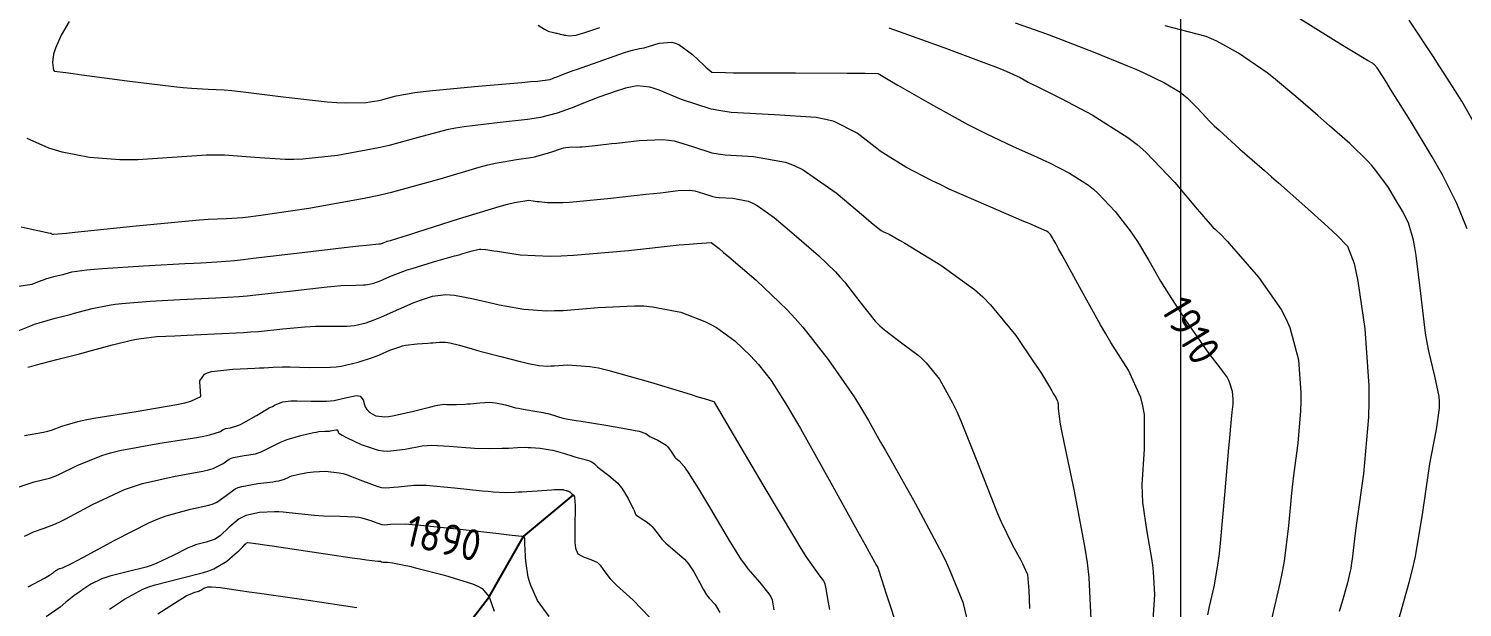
# Model space of a CAD drawing. Header units: millimetres. Extents: x 837475 to 838477, y 1189012 to 1191015.
# Drawn here: x 838137.1 to 838310.6, y 1189315.1 to 1189385.2 of the extents above; entities that cross this region are included whole.
import ezdxf

# ---------------------------------------------------------------- set-up
doc = ezdxf.new("R2010")
doc.units = ezdxf.units.MM
doc.header["$LTSCALE"] = 0.3
doc.layers.add('COORD', color=253, linetype='Continuous', lineweight=20)
doc.layers.add('DRENAJE', color=5, linetype='Continuous', lineweight=25)
doc.layers.add('COTAS 10', color=7, linetype='Continuous', lineweight=9, true_color=0x6e3e2d)
doc.layers.add('COTAS INT', color=7, linetype='Continuous', lineweight=5, true_color=0x9fa19f)
doc.styles.get("Standard").update_dxf_attribs({"font": 'isocp2.shx', "bigfont": '@extfont2.shx'})

msp = doc.modelspace()

# ---------------------------------------------------------------- linework, layer by layer
at = {"layer": 'COORD'}
msp.add_line((838276.51, 1189013.87), (838276.51, 1191013.87), dxfattribs=at)
at = {"layer": 'COTAS 10'}
for points in [[(838142.03, 1189386.03), (838141.05, 1189384.37), (838140.38, 1189382.78), (838140.25, 1189382.41), (838140.15, 1189382.07), (838140.02, 1189381.07), (838140.08, 1189380.43), (838140.1, 1189380.3), (838140.13, 1189380.2), (838140.23, 1189380.02), (838141.65, 1189379.83), (838142.51, 1189379.72), (838143.57, 1189379.58), (838149.05, 1189378.86), (838154.69, 1189378.17), (838155.84, 1189378.04), (838156.82, 1189377.95), (838158.87, 1189377.85), (838160.8, 1189377.76), (838161.7, 1189377.68), (838162.77, 1189377.56), (838167.94, 1189376.92), (838173.26, 1189376.32), (838174.41, 1189376.22), (838175.43, 1189376.16), (838177.94, 1189376.2), (838179.48, 1189376.48), (838179.88, 1189376.56), (838180.27, 1189376.66), (838181.58, 1189377.02), (838183.86, 1189377.43), (838184.86, 1189377.56), (838186.01, 1189377.69), (838191.5, 1189378.2), (838196.81, 1189378.65), (838197.84, 1189378.74), (838198.7, 1189378.82), (838200.21, 1189379.02), (838200.61, 1189379.17), (838200.77, 1189379.23), (838200.94, 1189379.29), (838201.71, 1189379.59), (838203.02, 1189380.08), (838203.53, 1189380.26), (838204.11, 1189380.47), (838206.72, 1189381.4), (838209.23, 1189382.26), (838209.74, 1189382.43), (838210.17, 1189382.56), (838211.04, 1189382.76), (838211.61, 1189382.85), (838211.85, 1189382.92), (838212.12, 1189383), (838213.4, 1189383.41), (838214.93, 1189383.52), (838215.37, 1189383.4), (838215.81, 1189383.22), (838217.44, 1189382.04), (838218.81, 1189380.75), (838219.08, 1189380.49), (838219.31, 1189380.28), (838219.78, 1189379.9), (838221.44, 1189379.84), (838222.42, 1189379.82), (838223.63, 1189379.81), (838229.9, 1189379.8), (838236.15, 1189379.78), (838237.35, 1189379.78), (838238.32, 1189379.77), (838239.9, 1189379.71), (838240.92, 1189379.11), (838241.54, 1189378.75), (838242.3, 1189378.32), (838246.24, 1189376.06), (838250.75, 1189373.56), (838251.87, 1189372.98), (838252.92, 1189372.45), (838256.24, 1189370.89), (838259.08, 1189369.64), (838259.82, 1189369.3), (838260.55, 1189368.95), (838263.04, 1189367.69), (838265.34, 1189366.21), (838265.95, 1189365.73), (838266.54, 1189365.2), (838268.59, 1189363.04), (838270.4, 1189360.68), (838270.85, 1189360.04), (838271.28, 1189359.4), (838272.65, 1189357.1), (838272.97, 1189356.54), (838274.08, 1189354.62), (838274.54, 1189353.85), (838275.04, 1189353.06), (838277.1, 1189349.89), (838279.13, 1189346.94), (838279.6, 1189346.28), (838280.03, 1189345.68), (838281.29, 1189344.07), (838282.12, 1189342.93), (838282.29, 1189342.62), (838282.43, 1189342.32), (838282.73, 1189341.28), (838282.8, 1189340.28), (838282.8, 1189340), (838282.8, 1189339.73), (838282.71, 1189338.74), (838282.49, 1189336.6), (838282.4, 1189335.6), (838282.3, 1189334.43), (838281.83, 1189328.74), (838281.3, 1189322.9), (838281.16, 1189321.64), (838281.02, 1189320.54), (838280.56, 1189317.83), (838279.97, 1189315.26), (838279.75, 1189314.24)], [(838312.4, 1189373.13), (838310.52, 1189376.39), (838308.47, 1189379.61), (838307.8, 1189380.65), (838307.08, 1189381.74), (838304.14, 1189386.2)], [(838137.02, 1189344.19), (838137.52, 1189344.34), (838138.07, 1189344.5), (838140.53, 1189345.14), (838143.27, 1189345.82), (838144.01, 1189346.01), (838144.73, 1189346.2), (838147.26, 1189346.89), (838149.58, 1189347.46), (838150.18, 1189347.58), (838150.75, 1189347.68), (838152.66, 1189347.9), (838154.81, 1189348.01), (838155.54, 1189348.04), (838156.32, 1189348.08), (838159.62, 1189348.22), (838163.12, 1189348.4), (838164.03, 1189348.46), (838164.92, 1189348.53), (838167.9, 1189348.83), (838170.53, 1189349.08), (838171.19, 1189349.12), (838171.83, 1189349.15), (838173.89, 1189349.15), (838175.66, 1189349.17), (838176.11, 1189349.21), (838176.54, 1189349.26), (838177.95, 1189349.58), (838179.34, 1189350.08), (838179.76, 1189350.25), (838180.2, 1189350.44), (838181.92, 1189351.21), (838183.66, 1189351.98), (838184.11, 1189352.16), (838184.54, 1189352.32), (838186.01, 1189352.8), (838187.6, 1189352.99), (838188.12, 1189352.97), (838188.67, 1189352.92), (838190.94, 1189352.48), (838193.4, 1189351.89), (838194.07, 1189351.75), (838194.73, 1189351.61), (838197.06, 1189351.21), (838199.84, 1189351.03), (838200.77, 1189351.04), (838201.78, 1189351.07), (838206.03, 1189351.42), (838210.44, 1189351.64), (838211.55, 1189351.6), (838212.61, 1189351.51), (838216.03, 1189350.84), (838218.93, 1189349.73), (838219.65, 1189349.36), (838220.34, 1189348.98), (838222.57, 1189347.38), (838224.47, 1189345.57), (838224.95, 1189345.06), (838225.42, 1189344.53), (838226.96, 1189342.57), (838228.94, 1189339.45), (838229.68, 1189338.19), (838230.5, 1189336.76), (838234.19, 1189330.2), (838237.62, 1189323.99), (838238.28, 1189322.79), (838238.82, 1189321.82), (838239.72, 1189320.2), (838239.8, 1189320.07), (838239.82, 1189320.04), (838239.83, 1189320.02), (838239.86, 1189319.98), (838239.87, 1189319.97), (838239.87, 1189319.96), (838239.87, 1189319.96), (838239.87, 1189319.95), (838239.88, 1189319.9), (838239.89, 1189319.88), (838239.9, 1189319.85), (838239.94, 1189319.7), (838240.34, 1189318.42), (838240.59, 1189317.68), (838240.88, 1189316.78), (838242.4, 1189312.13)], [(838200.09, 1189314.05), (838198.71, 1189315.96), (838197.87, 1189317.78), (838197.71, 1189318.29), (838197.56, 1189318.81), (838197.27, 1189320.71), (838197.25, 1189321.19), (838197.19, 1189322.3), (838197.17, 1189322.62), (838197.16, 1189322.89), (838197.15, 1189323.45), (838197.14, 1189323.62), (838197.13, 1189323.66), (838197.11, 1189323.68), (838197.01, 1189323.72), (838196.89, 1189323.71), (838196.87, 1189323.71), (838196.84, 1189323.71), (838196.78, 1189323.71), (838195.61, 1189323.84), (838194.89, 1189323.92), (838194, 1189324.02), (838189.33, 1189324.56), (838184.53, 1189325.06), (838183.54, 1189325.14), (838182.71, 1189325.2), (838180.97, 1189325.17), (838180.16, 1189325.1), (838179.91, 1189325.14), (838179.66, 1189325.19), (838178.75, 1189325.52), (838178.69, 1189325.55), (838177.47, 1189325.94), (838177.06, 1189326.01), (838176.62, 1189326.07), (838174.8, 1189326.15), (838172.8, 1189326.18), (838172.25, 1189326.21), (838171.71, 1189326.25), (838169.79, 1189326.47), (838167.91, 1189326.67), (838167.39, 1189326.69), (838166.88, 1189326.7), (838165.06, 1189326.62), (838163.4, 1189326.25), (838162.99, 1189326.07), (838162.6, 1189325.86), (838161.38, 1189324.83), (838160.29, 1189323.8), (838159.99, 1189323.59), (838159.69, 1189323.41), (838158.59, 1189323.03), (838157.31, 1189322.69), (838156.89, 1189322.52), (838156.44, 1189322.33), (838154.62, 1189321.41), (838152.55, 1189320.44), (838151.95, 1189320.21), (838151.34, 1189320), (838149.05, 1189319.42), (838146.94, 1189318.92), (838146.45, 1189318.76), (838145.99, 1189318.6), (838144.67, 1189317.94), (838143.7, 1189317.29), (838143.47, 1189317.13), (838143.25, 1189316.98), (838142.59, 1189316.52), (838142, 1189316.07), (838141.82, 1189315.93), (838141.64, 1189315.78), (838140.94, 1189315.17), (838139.27, 1189313.99)]]:
    msp.add_lwpolyline(points, dxfattribs=at)
at = {"layer": 'COTAS INT'}
for points in [[(838256.49, 1189385.85), (838259.61, 1189384.76), (838260.61, 1189384.4), (838261.66, 1189384), (838265.94, 1189382.34), (838270.09, 1189380.65), (838271.07, 1189380.24), (838271.96, 1189379.84), (838274.54, 1189378.6), (838276.43, 1189377.45), (838276.88, 1189377.12), (838277.31, 1189376.78), (838278.6, 1189375.49), (838280.05, 1189373.92), (838280.57, 1189373.41), (838281.15, 1189372.86), (838283.68, 1189370.57), (838286.64, 1189367.98), (838287.48, 1189367.24), (838288.34, 1189366.49), (838291.54, 1189363.68), (838294.32, 1189361.19), (838294.92, 1189360.63), (838295.44, 1189360.14), (838296.71, 1189358.85), (838297.5, 1189356.76), (838297.72, 1189355.77), (838297.95, 1189354.6), (838298.78, 1189348.85), (838299.28, 1189341.94), (838299.29, 1189340.04), (838299.25, 1189338.14), (838298.64, 1189331.3), (838297.84, 1189325.62), (838297.68, 1189324.45), (838297.55, 1189323.45), (838297.29, 1189321.3), (838297.15, 1189320.19), (838297.09, 1189319.85), (838297.02, 1189319.5), (838296.7, 1189318.1), (838296, 1189315.67), (838295.69, 1189314.65)], [(838311.19, 1189360.92), (838309.93, 1189364.02), (838308.17, 1189367.46), (838307.58, 1189368.52), (838306.94, 1189369.63), (838304.31, 1189374.02), (838301.91, 1189377.85), (838301.44, 1189378.61), (838301.04, 1189379.24), (838300.29, 1189380.43), (838299.97, 1189380.77), (838299.85, 1189380.87), (838299.72, 1189380.97), (838299.11, 1189381.32), (838297.16, 1189382.48), (838296.17, 1189383.09), (838294.99, 1189383.82), (838289.11, 1189387.49)], [(838198.79, 1189385.57), (838199.55, 1189385.09), (838199.91, 1189384.9), (838200, 1189384.86), (838200.1, 1189384.82), (838200.45, 1189384.72), (838200.81, 1189384.64), (838200.92, 1189384.62), (838201.03, 1189384.6), (838201.44, 1189384.5), (838201.86, 1189384.41), (838201.98, 1189384.38), (838202.1, 1189384.35), (838202.53, 1189384.27), (838203.36, 1189384.37), (838203.73, 1189384.47), (838204.17, 1189384.59), (838206.23, 1189385.28)], [(838241.2, 1189385.25), (838242.44, 1189384.82), (838247.87, 1189382.88), (838253.03, 1189380.95), (838254.11, 1189380.53), (838255.03, 1189380.16), (838257.09, 1189379.23), (838258.07, 1189378.69), (838258.31, 1189378.56), (838258.53, 1189378.45), (838259.22, 1189378.12), (838260.6, 1189377.44), (838261.26, 1189377.1), (838262.04, 1189376.7), (838265.82, 1189374.72), (838270.13, 1189372), (838271.23, 1189371.14), (838272.29, 1189370.23), (838275.82, 1189366.56), (838278.51, 1189363.3), (838279.05, 1189362.66), (838279.51, 1189362.13), (838280.39, 1189361.13), (838280.71, 1189360.85), (838280.8, 1189360.78), (838280.89, 1189360.7), (838281.24, 1189360.39), (838282.17, 1189359.39), (838282.63, 1189358.86), (838283.18, 1189358.23), (838285.91, 1189355.07), (838288.66, 1189351.18), (838289.23, 1189350.1), (838289.72, 1189349.01), (838290.76, 1189345.07), (838291.04, 1189341.11), (838291.05, 1189340.02), (838291.02, 1189338.93), (838290.67, 1189335.02), (838290.16, 1189331.11), (838290.04, 1189330.03), (838289.92, 1189328.94), (838289.56, 1189325.02), (838289.01, 1189320.74), (838288.78, 1189319.43), (838288.52, 1189318.06), (838287.26, 1189312.68)], [(838302.48, 1189312.26), (838304.17, 1189318.16), (838304.56, 1189319.73), (838304.9, 1189321.28), (838305.81, 1189326.67), (838306.48, 1189331.38), (838306.66, 1189332.5), (838306.84, 1189333.54), (838307.48, 1189336.67), (838307.84, 1189339.25), (838307.83, 1189339.95), (838307.79, 1189340.65), (838307.27, 1189343.12), (838306.52, 1189346.14), (838306.33, 1189347.18), (838306.14, 1189348.31), (838305.55, 1189353.12), (838304.99, 1189357.71), (838304.83, 1189358.69), (838304.67, 1189359.55), (838304.07, 1189361.65), (838303.33, 1189363.09), (838303.08, 1189363.54), (838302.8, 1189364.02), (838301.65, 1189365.94), (838300.14, 1189368.01), (838299.65, 1189368.59), (838299.13, 1189369.16), (838296.96, 1189371.25), (838294.52, 1189373.4), (838293.82, 1189374.02), (838293.1, 1189374.64), (838290.45, 1189376.96), (838287.72, 1189379.21), (838286.97, 1189379.79), (838286.21, 1189380.34), (838283.49, 1189382.19), (838280.89, 1189383.62), (838280.22, 1189383.93), (838279.58, 1189384.19), (838277.41, 1189384.78), (838274.64, 1189385.48)], [(838273.18, 1189313.58), (838273.39, 1189316.69), (838273.24, 1189319.43), (838273.15, 1189320.24), (838273.03, 1189321.07), (838272.44, 1189324.26), (838271.93, 1189327.82), (838271.88, 1189328.89), (838271.86, 1189329.99), (838272.12, 1189334.26), (838272.12, 1189338.46), (838271.95, 1189339.52), (838271.7, 1189340.53), (838270.19, 1189343.82), (838268.07, 1189347.17), (838267.44, 1189348.22), (838266.79, 1189349.34), (838264.3, 1189353.82), (838262.16, 1189357.75), (838261.74, 1189358.52), (838261.39, 1189359.15), (838260.74, 1189360.26), (838260.57, 1189360.45), (838260.52, 1189360.5), (838260.46, 1189360.54), (838260.26, 1189360.67), (838259.07, 1189361.19), (838258.38, 1189361.49), (838257.55, 1189361.84), (838253.26, 1189363.67), (838248.52, 1189365.75), (838247.4, 1189366.28), (838246.35, 1189366.78), (838243.26, 1189368.39), (838240.81, 1189369.91), (838240.16, 1189370.35), (838239.53, 1189370.8), (838237.37, 1189372.5), (838234.58, 1189373.91), (838233.56, 1189374.18), (838232.42, 1189374.4), (838227.37, 1189374.74), (838222.13, 1189375.02), (838220.87, 1189375.2), (838219.69, 1189375.42), (838216.11, 1189376.58), (838213.43, 1189377.72), (838212.82, 1189377.92), (838212.27, 1189378.08), (838210.75, 1189378.25), (838209.34, 1189377.95), (838208.86, 1189377.81), (838208.34, 1189377.65), (838206.13, 1189376.85), (838203.85, 1189375.97), (838203.29, 1189375.75), (838202.75, 1189375.55), (838201.06, 1189374.92), (838199.04, 1189374.4), (838198.3, 1189374.27), (838197.47, 1189374.15), (838193.82, 1189373.77), (838189.82, 1189373.29), (838188.77, 1189373.11), (838187.74, 1189372.91), (838184.25, 1189372), (838180.73, 1189371.03), (838179.68, 1189370.79), (838178.61, 1189370.56), (838174.48, 1189369.82), (838170.32, 1189369.37), (838169.22, 1189369.32), (838168.15, 1189369.31), (838164.48, 1189369.55), (838160.82, 1189369.83), (838159.75, 1189369.85), (838158.65, 1189369.84), (838150.34, 1189369.3), (838149.25, 1189369.28), (838148.17, 1189369.3), (838144.5, 1189369.58), (838141.2, 1189370.22), (838140.37, 1189370.45), (838139.57, 1189370.71), (838136.97, 1189371.87)], [(838136.21, 1189361.18), (838137.33, 1189360.94), (838138.24, 1189360.75), (838139.72, 1189360.43), (838139.8, 1189360.4), (838139.84, 1189360.38), (838139.91, 1189360.35), (838139.99, 1189360.31), (838140.01, 1189360.3), (838140.04, 1189360.3), (838140.13, 1189360.28), (838141.73, 1189360.43), (838142.7, 1189360.52), (838143.9, 1189360.64), (838150.13, 1189361.29), (838156.5, 1189361.91), (838157.79, 1189362.02), (838158.87, 1189362.1), (838161.02, 1189362.18), (838163.04, 1189362.3), (838164.03, 1189362.42), (838165.21, 1189362.58), (838171.02, 1189363.43), (838177.74, 1189364.64), (838179.48, 1189365.02), (838181.18, 1189365.41), (838186.91, 1189366.99), (838191.62, 1189368.38), (838192.68, 1189368.66), (838193.62, 1189368.89), (838196.14, 1189369.34), (838197.89, 1189369.56), (838198.34, 1189369.65), (838198.79, 1189369.76), (838200.32, 1189370.22), (838201.59, 1189370.65), (838201.88, 1189370.72), (838202.14, 1189370.78), (838202.84, 1189370.84), (838203.54, 1189370.83), (838203.8, 1189370.84), (838204.08, 1189370.86), (838205.32, 1189370.97), (838207.06, 1189371.17), (838207.65, 1189371.24), (838208.29, 1189371.31), (838211.01, 1189371.64), (838213.84, 1189371.75), (838214.55, 1189371.68), (838215.24, 1189371.58), (838217.44, 1189370.89), (838219.8, 1189370.13), (838220.57, 1189369.99), (838221.4, 1189369.87), (838224.84, 1189369.68), (838228.68, 1189369.01), (838229.76, 1189368.58), (838230.85, 1189368.06), (838234.84, 1189365.29), (838238.13, 1189362.49), (838238.78, 1189361.95), (838239.31, 1189361.5), (838240.28, 1189360.73), (838240.56, 1189360.58), (838240.66, 1189360.54), (838240.77, 1189360.49), (838241.23, 1189360.28), (838242.51, 1189359.57), (838243.13, 1189359.21), (838243.87, 1189358.76), (838247.5, 1189356.55), (838251.55, 1189353.6), (838252.56, 1189352.69), (838253.51, 1189351.75), (838256.55, 1189348.05), (838258.8, 1189344.72), (838259.27, 1189344.02), (838259.67, 1189343.42), (838260.53, 1189342.03), (838260.91, 1189341.33), (838261.01, 1189341.17), (838261.1, 1189341.01), (838261.41, 1189340.53), (838261.61, 1189340.07), (838261.65, 1189339.93), (838261.67, 1189339.79), (838261.67, 1189339.21), (838261.93, 1189337.3), (838262.12, 1189336.31), (838262.36, 1189335.13), (838263.64, 1189329.21), (838264.93, 1189322.31), (838265.18, 1189320.51), (838265.38, 1189318.76), (838265.69, 1189312.85)], [(838135.64, 1189353.95), (838137.57, 1189354.23), (838138.65, 1189354.67), (838138.94, 1189354.77), (838139.22, 1189354.87), (838140.17, 1189355.15), (838141.07, 1189355.37), (838141.31, 1189355.43), (838141.55, 1189355.49), (838142.37, 1189355.72), (838144.19, 1189355.97), (838145.05, 1189356.04), (838146.07, 1189356.12), (838151.04, 1189356.44), (838156.04, 1189356.73), (838157.07, 1189356.78), (838157.96, 1189356.83), (838159.9, 1189356.93), (838162.06, 1189357.12), (838163.09, 1189357.24), (838164.3, 1189357.37), (838170.22, 1189358.06), (838175.98, 1189358.74), (838177.09, 1189358.86), (838177.99, 1189358.97), (838179.51, 1189359.13), (838179.65, 1189359.13), (838179.69, 1189359.13), (838179.72, 1189359.14), (838179.83, 1189359.16), (838179.95, 1189359.2), (838179.98, 1189359.22), (838180.02, 1189359.23), (838180.16, 1189359.29), (838180.36, 1189359.37), (838180.44, 1189359.4), (838180.52, 1189359.43), (838180.91, 1189359.54), (838182.44, 1189360.02), (838183.25, 1189360.27), (838184.22, 1189360.58), (838189.12, 1189362.13), (838194.07, 1189363.63), (838195.07, 1189363.91), (838195.92, 1189364.13), (838197.64, 1189364.41), (838198.4, 1189364.29), (838198.64, 1189364.26), (838198.9, 1189364.23), (838199.91, 1189364.12), (838201.74, 1189364.13), (838202.52, 1189364.18), (838203.41, 1189364.25), (838207.57, 1189364.66), (838211.81, 1189365.12), (838212.74, 1189365.22), (838213.57, 1189365.31), (838215.7, 1189365.56), (838217.06, 1189365.61), (838217.4, 1189365.58), (838217.72, 1189365.53), (838218.78, 1189365.21), (838219.9, 1189364.84), (838220.27, 1189364.77), (838220.67, 1189364.72), (838222.31, 1189364.63), (838224.19, 1189364.27), (838224.73, 1189364.05), (838225.28, 1189363.77), (838227.34, 1189362.31), (838229.46, 1189360.5), (838230.04, 1189360), (838230.62, 1189359.5), (838232.71, 1189357.69), (838234.74, 1189355.73), (838235.29, 1189355.13), (838235.82, 1189354.51), (838237.69, 1189352.1), (838239.56, 1189349.78), (838240.1, 1189349.22), (838240.66, 1189348.71), (838242.73, 1189347.14), (838244.73, 1189345.66), (838245.24, 1189345.2), (838245.73, 1189344.71), (838247.33, 1189342.73), (838248.92, 1189339.89), (838249.41, 1189338.85), (838249.92, 1189337.7), (838251.93, 1189332.67), (838253.89, 1189327.64), (838254.36, 1189326.5), (838254.81, 1189325.47), (838256.17, 1189322.67), (838257.17, 1189320.85), (838257.37, 1189320.45), (838257.55, 1189320.08), (838257.96, 1189319.13), (838258.15, 1189317.18), (838258.18, 1189316.19), (838258.21, 1189315.01)], [(838135.06, 1189348.28), (838137.26, 1189349.18), (838137.84, 1189349.39), (838138.41, 1189349.58), (838140.35, 1189350.14), (838142.17, 1189350.59), (838142.66, 1189350.72), (838143.14, 1189350.84), (838144.81, 1189351.3), (838146.88, 1189351.71), (838147.61, 1189351.81), (838148.41, 1189351.9), (838151.85, 1189352.17), (838155.42, 1189352.37), (838156.31, 1189352.41), (838157.14, 1189352.46), (838159.76, 1189352.57), (838162.59, 1189352.76), (838163.56, 1189352.85), (838164.61, 1189352.95), (838169.06, 1189353.44), (838173.25, 1189353.91), (838174.14, 1189353.99), (838174.91, 1189354.06), (838176.7, 1189354.14), (838177.66, 1189354.15), (838177.9, 1189354.17), (838178.13, 1189354.2), (838178.89, 1189354.37), (838179.64, 1189354.64), (838179.87, 1189354.73), (838180.11, 1189354.83), (838181.04, 1189355.25), (838182.42, 1189355.79), (838182.94, 1189355.97), (838183.52, 1189356.15), (838186.11, 1189356.93), (838188.65, 1189357.65), (838189.2, 1189357.81), (838189.67, 1189357.95), (838190.81, 1189358.29), (838191.48, 1189358.45), (838191.66, 1189358.47), (838191.83, 1189358.48), (838192.43, 1189358.44), (838193.42, 1189358.28), (838193.84, 1189358.22), (838194.32, 1189358.15), (838196.58, 1189357.8), (838200.22, 1189357.64), (838201.57, 1189357.68), (838203.06, 1189357.76), (838209.69, 1189358.33), (838215.84, 1189358.98), (838217.03, 1189359.09), (838218.01, 1189359.18), (838219.69, 1189359.28), (838220.67, 1189358.54), (838221.2, 1189358.09), (838221.85, 1189357.55), (838225.13, 1189354.72), (838228.91, 1189351.12), (838229.88, 1189350.09), (838230.81, 1189349.04), (838233.88, 1189345.13), (838236.36, 1189341.55), (838236.92, 1189340.72), (838237.42, 1189339.95), (838238.76, 1189337.75), (838240.21, 1189335.14), (838240.78, 1189334.12), (838241.43, 1189332.97), (838244.38, 1189327.75), (838247.34, 1189322.22), (838248, 1189320.88), (838248.59, 1189319.62), (838250.14, 1189315.76), (838251.01, 1189312.21)], [(838136.61, 1189335.94), (838138.92, 1189336.34), (838139.44, 1189336.46), (838139.91, 1189336.58), (838141.15, 1189337.06), (838143.08, 1189337.64), (838143.97, 1189337.82), (838145.03, 1189338.02), (838150.14, 1189338.85), (838155.07, 1189339.68), (838156.01, 1189339.88), (838156.76, 1189340.07), (838157.95, 1189340.67), (838157.92, 1189341.28), (838157.91, 1189341.48), (838157.9, 1189341.69), (838157.84, 1189342.56), (838158.4, 1189343.36), (838158.78, 1189343.52), (838159.26, 1189343.66), (838161.82, 1189343.95), (838164.51, 1189344.07), (838165.08, 1189344.1), (838165.58, 1189344.13), (838166.73, 1189344.22), (838167.8, 1189344.26), (838168.24, 1189344.25), (838168.74, 1189344.25), (838171.09, 1189344.17), (838173.67, 1189344.19), (838174.32, 1189344.25), (838174.95, 1189344.33), (838177, 1189344.79), (838178.74, 1189345.38), (838179.16, 1189345.54), (838179.57, 1189345.7), (838180.84, 1189346.24), (838182.03, 1189346.68), (838182.38, 1189346.77), (838182.74, 1189346.85), (838184.14, 1189347.02), (838185.44, 1189347.11), (838185.74, 1189347.13), (838186.02, 1189347.16), (838186.82, 1189347.24), (838187.57, 1189347.23), (838187.83, 1189347.19), (838188.1, 1189347.14), (838189.24, 1189346.85), (838190.79, 1189346.41), (838191.31, 1189346.26), (838191.88, 1189346.11), (838194.27, 1189345.48), (838196.6, 1189344.89), (838197.12, 1189344.77), (838197.59, 1189344.66), (838198.84, 1189344.42), (838199.94, 1189344.34), (838200.31, 1189344.35), (838200.7, 1189344.36), (838202.38, 1189344.5), (838205.04, 1189344.3), (838206.07, 1189344.1), (838207.21, 1189343.84), (838212.38, 1189342.4), (838217.18, 1189340.92), (838218.1, 1189340.63), (838218.84, 1189340.4), (838220.01, 1189340.04), (838220.03, 1189340.02), (838220.04, 1189340.01), (838220.04, 1189340), (838220.05, 1189339.99), (838220.05, 1189339.98), (838220.07, 1189339.95), (838220.98, 1189338.4), (838221.56, 1189337.43), (838225.95, 1189329.95), (838229.78, 1189323.54), (838230.57, 1189322.25), (838231.25, 1189321.18), (838232.72, 1189319.07), (838233.29, 1189318.36), (838233.39, 1189318.18), (838233.47, 1189318), (838233.57, 1189317.4), (838233.85, 1189315.73), (838234.04, 1189314.89)], [(838135.27, 1189329.49), (838137.8, 1189330.34), (838139.65, 1189330.79), (838140.2, 1189330.99), (838140.78, 1189331.22), (838143.01, 1189332.31), (838145.98, 1189333.52), (838147.02, 1189333.82), (838148.15, 1189334.1), (838153.01, 1189335.01), (838157.46, 1189335.71), (838158.33, 1189335.87), (838159.05, 1189336.01), (838160.33, 1189336.41), (838160.67, 1189336.66), (838160.79, 1189336.71), (838160.93, 1189336.76), (838161.54, 1189336.86), (838162.44, 1189337.13), (838162.77, 1189337.28), (838163.12, 1189337.45), (838164.69, 1189338.35), (838166.25, 1189339.27), (838166.62, 1189339.46), (838166.95, 1189339.63), (838167.89, 1189339.99), (838168.86, 1189340.11), (838169.22, 1189340.13), (838169.61, 1189340.13), (838171.32, 1189340.07), (838173.17, 1189340.07), (838173.64, 1189340.11), (838174.1, 1189340.17), (838175.62, 1189340.52), (838176.8, 1189340.76), (838177.03, 1189340.75), (838177.23, 1189340.71), (838177.62, 1189340.26), (838177.77, 1189339.66), (838177.81, 1189339.53), (838177.86, 1189339.41), (838178.03, 1189339.07), (838178.31, 1189338.79), (838178.43, 1189338.71), (838178.55, 1189338.63), (838179.13, 1189338.32), (838180.22, 1189338.2), (838180.67, 1189338.24), (838181.17, 1189338.31), (838183.52, 1189338.82), (838185.79, 1189339.4), (838186.24, 1189339.51), (838186.62, 1189339.59), (838187.36, 1189339.71), (838187.74, 1189339.69), (838187.9, 1189339.69), (838188.07, 1189339.69), (838188.91, 1189339.69), (838189.93, 1189339.73), (838190.23, 1189339.75), (838190.54, 1189339.77), (838191.71, 1189339.9), (838192.93, 1189339.95), (838193.27, 1189339.93), (838193.6, 1189339.9), (838194.81, 1189339.63), (838196.05, 1189339.3), (838196.4, 1189339.22), (838196.76, 1189339.14), (838198.13, 1189338.91), (838199.38, 1189338.7), (838199.68, 1189338.64), (838199.96, 1189338.58), (838200.77, 1189338.36), (838201.36, 1189338.17), (838201.5, 1189338.12), (838201.62, 1189338.08), (838201.96, 1189337.99), (838202.89, 1189337.82), (838203.38, 1189337.74), (838203.97, 1189337.65), (838206.96, 1189337.17), (838209.92, 1189336.66), (838210.5, 1189336.55), (838210.98, 1189336.44), (838211.82, 1189336.17), (838212.14, 1189335.92), (838212.29, 1189335.83), (838212.45, 1189335.74), (838213.24, 1189335.36), (838214.06, 1189334.9), (838214.25, 1189334.75), (838214.41, 1189334.6), (838214.87, 1189334), (838215.23, 1189333.43), (838215.33, 1189333.3), (838215.43, 1189333.18), (838215.82, 1189332.85), (838216.42, 1189332.18), (838216.65, 1189331.85), (838216.92, 1189331.45), (838218.16, 1189329.47), (838219.61, 1189327.06), (838220.01, 1189326.38), (838220.42, 1189325.7), (838221.89, 1189323.21), (838223.35, 1189320.9), (838223.76, 1189320.34), (838224.16, 1189319.81), (838225.58, 1189318.15), (838226.7, 1189316.76), (838226.91, 1189316.4), (838227.07, 1189316.04), (838227.27, 1189314.84)], [(838136.63, 1189323.76), (838137.22, 1189324.05), (838137.73, 1189324.29), (838138.99, 1189324.73), (838140.37, 1189325.24), (838140.97, 1189325.51), (838141.65, 1189325.85), (838144.87, 1189327.57), (838148.72, 1189329.38), (838149.81, 1189329.78), (838150.89, 1189330.13), (838154.87, 1189331.01), (838158.21, 1189331.61), (838158.89, 1189331.78), (838159.46, 1189331.94), (838160.68, 1189332.55), (838161.38, 1189333.06), (838161.64, 1189333.18), (838161.93, 1189333.27), (838163.19, 1189333.5), (838164.56, 1189333.73), (838164.91, 1189333.83), (838165.25, 1189333.95), (838166.4, 1189334.51), (838167.61, 1189335.14), (838168, 1189335.29), (838168.41, 1189335.44), (838170.06, 1189335.93), (838171.6, 1189336.28), (838171.94, 1189336.35), (838172.23, 1189336.4), (838172.97, 1189336.46), (838173.43, 1189336.46), (838173.55, 1189336.47), (838173.66, 1189336.49), (838174.04, 1189336.57), (838174.33, 1189336.63), (838174.39, 1189336.63), (838174.44, 1189336.62), (838174.54, 1189336.51), (838174.57, 1189336.36), (838174.58, 1189336.33), (838174.6, 1189336.3), (838174.64, 1189336.21), (838175.08, 1189335.96), (838175.35, 1189335.83), (838175.67, 1189335.67), (838177.35, 1189334.85), (838179.43, 1189334.15), (838180.01, 1189334.07), (838180.58, 1189334.03), (838182.67, 1189334.27), (838184.76, 1189334.67), (838185.34, 1189334.72), (838185.92, 1189334.75), (838188.01, 1189334.66), (838190.03, 1189334.47), (838190.57, 1189334.44), (838191.09, 1189334.41), (838192.88, 1189334.37), (838194.44, 1189334.4), (838194.82, 1189334.41), (838195.18, 1189334.42), (838196.27, 1189334.48), (838197.27, 1189334.51), (838197.56, 1189334.5), (838197.87, 1189334.49), (838199.02, 1189334.39), (838200.21, 1189334.21), (838200.53, 1189334.14), (838200.84, 1189334.07), (838201.95, 1189333.76), (838202.97, 1189333.44), (838203.23, 1189333.36), (838203.49, 1189333.28), (838204.32, 1189333.06), (838204.99, 1189332.86), (838205.13, 1189332.8), (838205.26, 1189332.74), (838205.58, 1189332.5), (838205.97, 1189332.13), (838206.15, 1189331.99), (838206.35, 1189331.83), (838207.33, 1189331.1), (838208.4, 1189330.16), (838208.66, 1189329.86), (838208.91, 1189329.55), (838209.67, 1189328.32), (838210.2, 1189327.23), (838210.3, 1189327.01), (838210.39, 1189326.84), (838210.51, 1189326.51), (838210.56, 1189326.41), (838210.58, 1189326.38), (838210.61, 1189326.35), (838210.79, 1189326.22), (838211.08, 1189326.02), (838211.19, 1189325.95), (838211.31, 1189325.87), (838211.84, 1189325.53), (838212.41, 1189325.07), (838212.56, 1189324.93), (838212.7, 1189324.77), (838213.16, 1189324.14), (838213.74, 1189323.38), (838213.97, 1189323.15), (838214.21, 1189322.91), (838215.33, 1189321.96), (838216.47, 1189320.96), (838216.73, 1189320.69), (838216.96, 1189320.42), (838217.62, 1189319.45), (838218.1, 1189318.55), (838218.22, 1189318.32), (838218.33, 1189318.1), (838218.72, 1189317.36), (838219.16, 1189316.65), (838219.31, 1189316.45), (838219.48, 1189316.25), (838220.17, 1189315.48), (838220.76, 1189314.51)], [(838137.07, 1189317.62), (838139.06, 1189318.68), (838139.67, 1189319.05), (838139.8, 1189319.13), (838139.9, 1189319.19), (838140.13, 1189319.35), (838140.22, 1189319.43), (838140.25, 1189319.45), (838140.27, 1189319.47), (838140.35, 1189319.53), (838140.44, 1189319.59), (838140.46, 1189319.61), (838140.5, 1189319.64), (838140.63, 1189319.72), (838140.8, 1189319.81), (838140.86, 1189319.83), (838140.93, 1189319.85), (838141.21, 1189319.92), (838142.38, 1189320.47), (838143, 1189320.8), (838143.75, 1189321.2), (838147.54, 1189323.27), (838151.77, 1189325.41), (838152.8, 1189325.84), (838153.76, 1189326.22), (838156.73, 1189327.02), (838158.95, 1189327.51), (838159.44, 1189327.68), (838159.88, 1189327.87), (838161.03, 1189328.69), (838162.1, 1189329.47), (838162.49, 1189329.64), (838162.93, 1189329.78), (838164.84, 1189330.12), (838166.67, 1189330.33), (838167.05, 1189330.39), (838167.38, 1189330.45), (838168.1, 1189330.67), (838168.59, 1189330.91), (838168.77, 1189330.97), (838168.96, 1189331.04), (838169.8, 1189331.27), (838170.88, 1189331.47), (838171.22, 1189331.5), (838171.58, 1189331.54), (838173.04, 1189331.6), (838174.7, 1189331.43), (838175.18, 1189331.32), (838175.67, 1189331.18), (838177.53, 1189330.43), (838179.37, 1189329.76), (838179.84, 1189329.66), (838180.3, 1189329.6), (838181.82, 1189329.72), (838183.74, 1189329.93), (838184.44, 1189329.93), (838185.22, 1189329.91), (838188.67, 1189329.61), (838192.02, 1189329.25), (838192.73, 1189329.18), (838193.35, 1189329.12), (838194.83, 1189329.04), (838195.95, 1189329.08), (838196.34, 1189329.1), (838196.78, 1189329.12), (838198.65, 1189329.25), (838200.38, 1189329.37), (838200.73, 1189329.39), (838201.02, 1189329.41), (838201.57, 1189329.42), (838201.75, 1189329.39), (838201.8, 1189329.38), (838201.84, 1189329.37), (838202.01, 1189329.32), (838202.16, 1189329.28), (838202.2, 1189329.27), (838202.24, 1189329.25), (838202.36, 1189329.22), (838202.46, 1189329.19), (838202.48, 1189329.18), (838202.5, 1189329.17), (838202.55, 1189329.14), (838202.61, 1189329.08), (838202.64, 1189329.06), (838202.67, 1189329.04), (838202.81, 1189328.93), (838202.97, 1189328.79), (838203.01, 1189328.75), (838203.05, 1189328.7), (838203.16, 1189328.51), (838203.23, 1189327.87), (838203.24, 1189327.53), (838203.24, 1189327.12), (838203.21, 1189325.09), (838203.23, 1189323.04), (838203.26, 1189322.63), (838203.3, 1189322.29), (838203.56, 1189321.62), (838204.01, 1189321.38), (838204.17, 1189321.3), (838204.35, 1189321.23), (838205.15, 1189320.94), (838205.95, 1189320.55), (838206.13, 1189320.42), (838206.29, 1189320.26), (838206.73, 1189319.61), (838207.47, 1189318.6), (838207.83, 1189318.24), (838208.24, 1189317.83), (838210.28, 1189316.02), (838212.33, 1189313.86)], [(838146.9, 1189314.94), (838148.71, 1189316.15), (838150.96, 1189317.34), (838151.67, 1189317.62), (838152.42, 1189317.88), (838155.43, 1189318.65), (838158.29, 1189319.34), (838158.94, 1189319.56), (838159.52, 1189319.8), (838161.12, 1189320.73), (838162.13, 1189321.61), (838162.36, 1189321.81), (838162.55, 1189321.99), (838163.04, 1189322.48), (838163.33, 1189322.78), (838163.39, 1189322.84), (838163.45, 1189322.89), (838163.63, 1189322.97), (838164.9, 1189322.81), (838165.66, 1189322.7), (838166.6, 1189322.57), (838171.43, 1189321.86), (838176.29, 1189321.15), (838177.24, 1189321.01), (838178.02, 1189320.9), (838179.38, 1189320.73), (838179.6, 1189320.72), (838179.65, 1189320.72), (838179.7, 1189320.71), (838179.84, 1189320.66), (838179.96, 1189320.62), (838179.99, 1189320.61), (838180.02, 1189320.61), (838180.11, 1189320.61), (838180.33, 1189320.62), (838180.44, 1189320.61), (838180.56, 1189320.6), (838181.17, 1189320.54), (838182.57, 1189320.25), (838183.2, 1189320.11), (838183.93, 1189319.93), (838187.44, 1189319.04), (838190.82, 1189317.98), (838191.47, 1189317.69), (838191.99, 1189317.41), (838192.86, 1189316.42), (838193.44, 1189314.69)], [(838152.76, 1189314.37), (838155.22, 1189315.95), (838155.74, 1189316.26), (838156.19, 1189316.52), (838157.22, 1189316.99), (838157.73, 1189317.12), (838157.85, 1189317.17), (838157.97, 1189317.22), (838158.32, 1189317.45), (838158.8, 1189317.61), (838159.01, 1189317.62), (838159.24, 1189317.63), (838160.33, 1189317.53), (838162.74, 1189317.18), (838163.81, 1189317.03), (838165.05, 1189316.85), (838170.98, 1189316), (838176.82, 1189315.14)]]:
    msp.add_lwpolyline(points, dxfattribs=at)
at = {"layer": 'DRENAJE'}
for p, q in [((838197.01, 1189323.72), (838203.03, 1189328.72)), ((838192.86, 1189316.42), (838197.01, 1189323.72)), ((838188.57, 1189310.9), (838192.86, 1189316.42))]:
    msp.add_line(p, q, dxfattribs=at)

# ---------------------------------------------------------------- texts
at = {"layer": 'COTAS 10', "char_height": 3.8, "attachment_point": 7}
for s, insert, rotation in [('1910', (838273.98, 1189351.21), 301.1529), ('1890', (838182.45, 1189322.7), 346.8052)]:
    msp.add_mtext(s, dxfattribs=dict(at, insert=insert, rotation=rotation))

doc.saveas('drawing.dxf')
